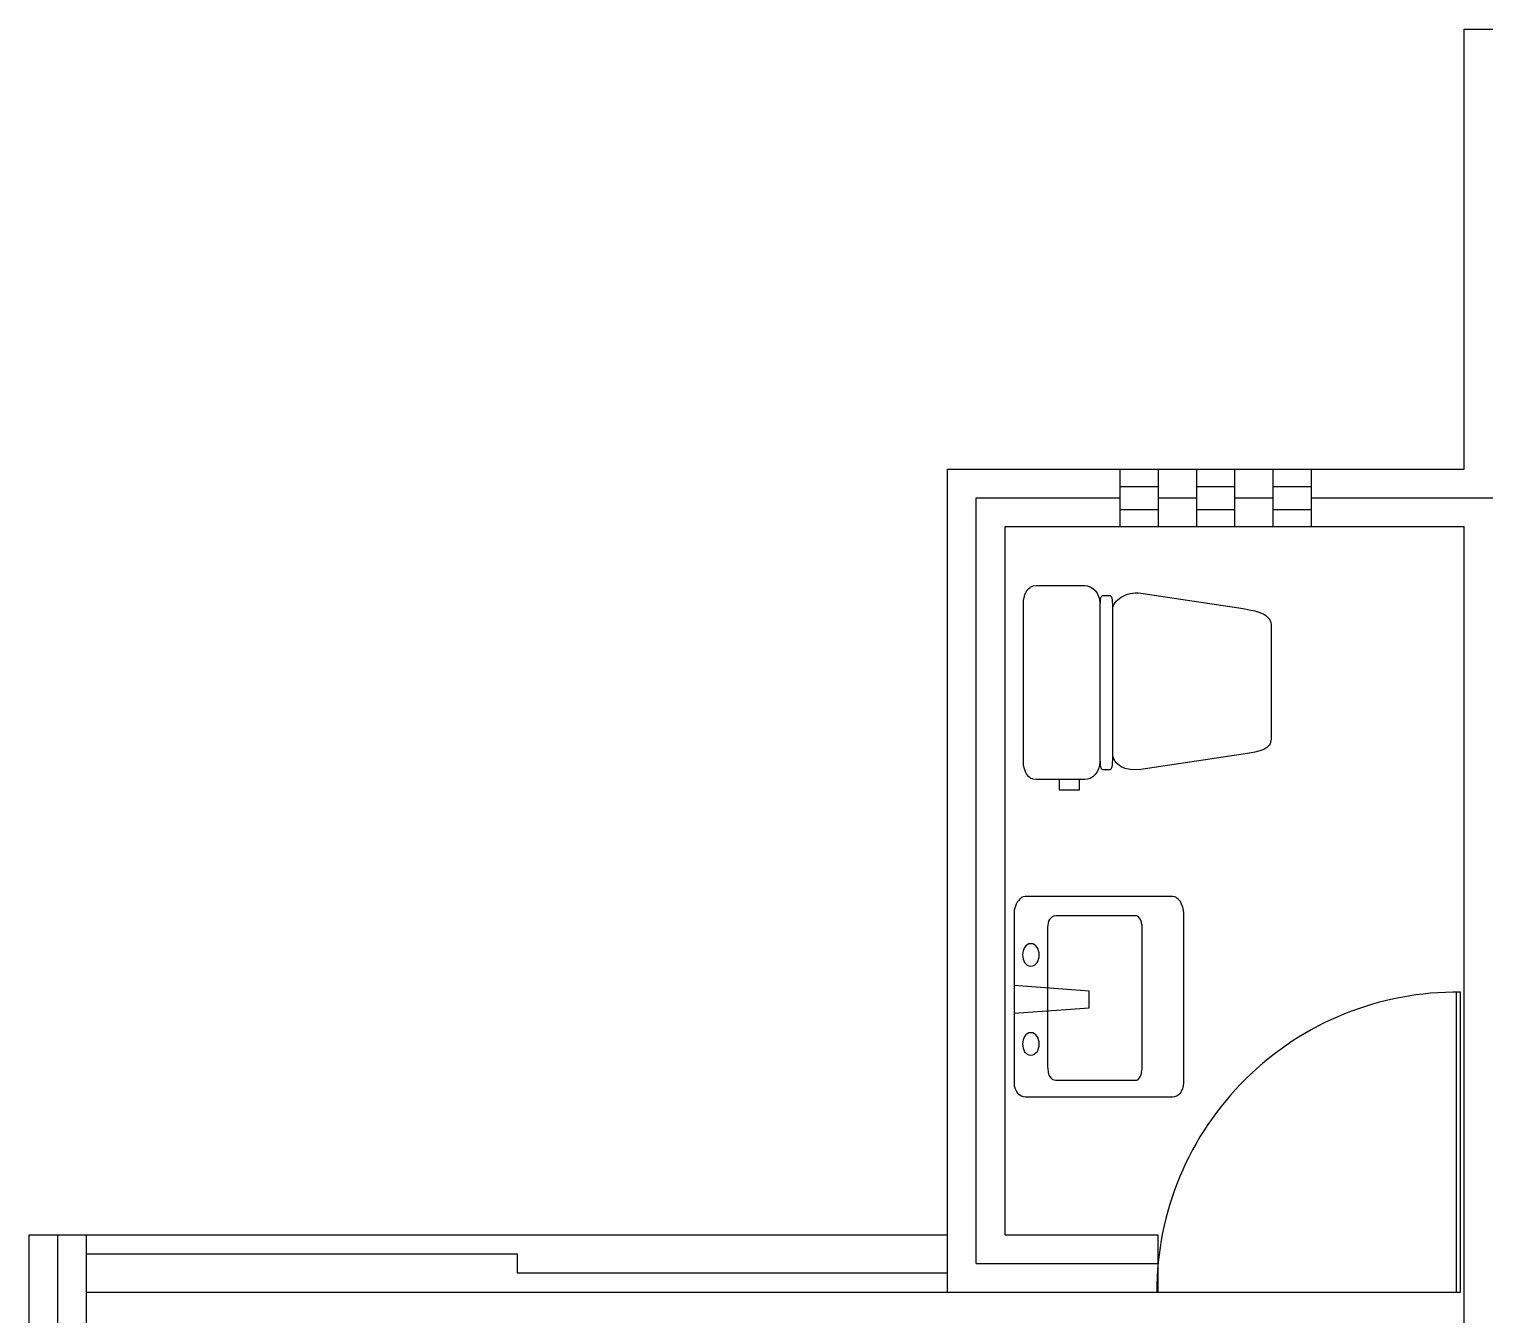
# Model space of a CAD drawing. Header units: millimetres. Extents: x 686.5 to 717.1, y 236.1 to 261.6.
# Drawn here: x 688.889 to 689.84, y 242.842 to 243.682 of the extents above; entities that cross this region are included whole.
import ezdxf

# ---------------------------------------------------------------- set-up
doc = ezdxf.new("R2010")
doc.units = ezdxf.units.MM
doc.linetypes.add('ACAD_ISO04W100', pattern=[30.5, 24, -3, 0.5, -3])
for name, color, linetype in [('EJE', 4, 'ACAD_ISO04W100'), ('MUE', 2, 'Continuous'), ('MURO1', 3, 'Continuous'), ('PUERTAS', 191, 'Continuous'), ('VENTANAS', 111, 'Continuous')]:
    doc.layers.add(name, color=color, linetype=linetype)

# ---------------------------------------------------------------- blocks, each defined once
blk = doc.blocks.new('WC1')
at = {"color": 2}
for p, q in [((-0.2374, 0.303), (-0.2353, 0.306)), ((-0.2374, 0.303), (-0.2353, 0.306)), ((-0.2353, 0.306), (-0.2297, 0.3107)), ((-0.2353, 0.306), (-0.2297, 0.3107)), ((-0.2297, 0.3107), (-0.2228, 0.3146)), ((-0.2297, 0.3107), (-0.2228, 0.3146)), ((-0.2228, 0.3146), (-0.2151, 0.3172)), ((-0.2228, 0.3146), (-0.2151, 0.3172)), ((-0.2151, 0.3172), (-0.2061, 0.3193)), ((-0.2151, 0.3172), (-0.2061, 0.3193)), ((-0.2061, 0.3193), (-0.1962, 0.3197)), ((-0.2061, 0.3193), (-0.1962, 0.3197)), ((-0.1962, 0.3197), (0.2174, 0.3197)), ((-0.1962, 0.3197), (-0.1962, 0.3197)), ((-0.1962, 0.3197), (0.2174, 0.3197)), ((0.2174, 0.3197), (0.2269, 0.3193)), ((0.2174, 0.3197), (0.2269, 0.3193)), ((0.2269, 0.3193), (0.2359, 0.3172)), ((0.2269, 0.3193), (0.2359, 0.3172)), ((0.2359, 0.3172), (0.238, 0.3167)), ((0.2359, 0.3172), (0.238, 0.3167)), ((0.238, 0.3167), (0.2402, 0.3159)), ((0.238, 0.3167), (0.2402, 0.3159)), ((0.2402, 0.3159), (0.244, 0.3146)), ((0.2402, 0.3159), (0.244, 0.3146)), ((0.244, 0.3146), (0.2509, 0.3107)), ((0.244, 0.3146), (0.2509, 0.3107)), ((0.2509, 0.3107), (0.2565, 0.306)), ((0.2509, 0.3107), (0.2565, 0.306)), ((0.2565, 0.306), (0.2586, 0.303)), ((0.2565, 0.306), (0.2586, 0.303)), ((-0.243, 0.2867), (-0.2421, 0.294)), ((-0.243, 0.2867), (-0.2421, 0.294)), ((-0.243, 0.1597), (-0.243, 0.2867)), ((-0.243, 0.1597), (-0.243, 0.2867)), ((-0.2421, 0.294), (-0.2409, 0.297)), ((-0.2421, 0.294), (-0.2409, 0.297)), ((-0.2409, 0.297), (-0.2396, 0.3)), ((-0.2409, 0.297), (-0.2396, 0.3)), ((-0.2396, 0.3), (-0.2387, 0.3017)), ((-0.2396, 0.3), (-0.2387, 0.3017)), ((-0.2387, 0.3017), (-0.2374, 0.303)), ((-0.2387, 0.3017), (-0.2374, 0.303)), ((0.2586, 0.303), (0.2608, 0.3)), ((0.2586, 0.303), (0.2608, 0.3)), ((0.2608, 0.3), (0.2634, 0.294)), ((0.2608, 0.3), (0.2634, 0.294)), ((0.2634, 0.294), (0.2642, 0.2867)), ((0.2634, 0.294), (0.2642, 0.2867)), ((0.2642, 0.2867), (0.2642, 0.1597)), ((0.2642, 0.2867), (0.2642, 0.1597)), ((0.2642, 0.2867), (0.2642, 0.2867)), ((-0.2696, 0.2266), (-0.2696, 0.173)), ((-0.243, 0.2266), (-0.2696, 0.2266)), ((-0.2696, 0.2266), (-0.2696, 0.173)), ((-0.243, 0.2266), (-0.2696, 0.2266)), ((-0.243, 0.173), (-0.243, 0.2266)), ((-0.243, 0.173), (-0.243, 0.2266)), ((-0.2696, 0.173), (-0.2696, 0.173)), ((-0.2696, 0.173), (-0.243, 0.173)), ((-0.2696, 0.173), (-0.243, 0.173)), ((-0.243, 0.1597), (-0.243, 0.1597)), ((-0.2421, 0.1524), (-0.243, 0.1597)), ((-0.2421, 0.1524), (-0.243, 0.1597)), ((-0.2409, 0.1485), (-0.2421, 0.1524)), ((-0.2409, 0.1485), (-0.2421, 0.1524)), ((0.2634, 0.1524), (0.2608, 0.1451)), ((0.2634, 0.1524), (0.2608, 0.1451)), ((0.2642, 0.1597), (0.2634, 0.1524)), ((0.2642, 0.1597), (0.2634, 0.1524)), ((-0.2396, 0.1451), (-0.2409, 0.1485)), ((-0.2396, 0.1451), (-0.2409, 0.1485)), ((-0.2353, 0.1382), (-0.2396, 0.1451)), ((-0.2353, 0.1382), (-0.2396, 0.1451)), ((-0.2297, 0.1322), (-0.2353, 0.1382)), ((-0.2297, 0.1322), (-0.2353, 0.1382)), ((-0.2228, 0.1271), (-0.2297, 0.1322)), ((-0.2228, 0.1271), (-0.2297, 0.1322)), ((-0.2151, 0.1232), (-0.2228, 0.1271)), ((-0.2151, 0.1232), (-0.2228, 0.1271)), ((-0.2155, 0.1151), (-0.2164, 0.1129)), ((-0.2155, 0.1151), (-0.2164, 0.1129)), ((-0.2143, 0.1159), (-0.2155, 0.1151)), ((-0.2143, 0.1159), (-0.2155, 0.1151)), ((-0.2061, 0.1206), (-0.2151, 0.1232)), ((-0.2061, 0.1206), (-0.2151, 0.1232)), ((-0.213, 0.1168), (-0.2143, 0.1159)), ((-0.213, 0.1168), (-0.2143, 0.1159)), ((-0.2091, 0.1181), (-0.213, 0.1168)), ((-0.2091, 0.1181), (-0.213, 0.1168)), ((-0.204, 0.1189), (-0.2091, 0.1181)), ((-0.204, 0.1189), (-0.2091, 0.1181)), ((-0.1962, 0.1198), (-0.2061, 0.1206)), ((-0.1962, 0.1198), (-0.2061, 0.1206)), ((-0.1979, 0.1193), (-0.204, 0.1189)), ((-0.1979, 0.1193), (-0.204, 0.1189)), ((-0.1911, 0.1198), (-0.1979, 0.1193)), ((-0.1911, 0.1198), (-0.1979, 0.1193)), ((0.2174, 0.1198), (-0.1962, 0.1198)), ((0.2174, 0.1198), (-0.1962, 0.1198)), ((-0.1838, 0.1198), (-0.1911, 0.1198)), ((-0.1838, 0.1198), (-0.1911, 0.1198)), ((-0.1765, 0.1198), (-0.1838, 0.1198)), ((-0.1765, 0.1198), (-0.1838, 0.1198)), ((0.1973, 0.1198), (-0.1765, 0.1198)), ((0.1973, 0.1198), (-0.1765, 0.1198)), ((0.2067, 0.1198), (0.1973, 0.1198)), ((0.1973, 0.1198), (0.1973, 0.1198)), ((0.2067, 0.1198), (0.1973, 0.1198)), ((0.2149, 0.1198), (0.2067, 0.1198)), ((0.2149, 0.1198), (0.2067, 0.1198)), ((0.2217, 0.1193), (0.2149, 0.1198)), ((0.2217, 0.1193), (0.2149, 0.1198)), ((0.2269, 0.1206), (0.2174, 0.1198)), ((0.2269, 0.1206), (0.2174, 0.1198)), ((0.2174, 0.1198), (0.2174, 0.1198)), ((0.2273, 0.1189), (0.2217, 0.1193)), ((0.2273, 0.1189), (0.2217, 0.1193)), ((0.2316, 0.1219), (0.2269, 0.1206)), ((0.2316, 0.1219), (0.2269, 0.1206)), ((0.2316, 0.1181), (0.2273, 0.1189)), ((0.2316, 0.1181), (0.2273, 0.1189)), ((0.2359, 0.1232), (0.2316, 0.1219)), ((0.2359, 0.1232), (0.2316, 0.1219)), ((0.2346, 0.1168), (0.2316, 0.1181)), ((0.2346, 0.1168), (0.2316, 0.1181)), ((0.2359, 0.1159), (0.2346, 0.1168)), ((0.2359, 0.1159), (0.2346, 0.1168)), ((0.244, 0.1271), (0.2359, 0.1232)), ((0.244, 0.1271), (0.2359, 0.1232)), ((0.2368, 0.1151), (0.2359, 0.1159)), ((0.2368, 0.1151), (0.2359, 0.1159)), ((0.2372, 0.1129), (0.2368, 0.1151)), ((0.2372, 0.1129), (0.2368, 0.1151)), ((0.2509, 0.1322), (0.244, 0.1271)), ((0.2509, 0.1322), (0.244, 0.1271)), ((0.2565, 0.1382), (0.2509, 0.1322)), ((0.2565, 0.1382), (0.2509, 0.1322)), ((0.2608, 0.1451), (0.2565, 0.1382)), ((0.2608, 0.1451), (0.2565, 0.1382)), ((-0.2164, 0.1129), (-0.2164, 0.0932)), ((-0.2164, 0.1129), (-0.2164, 0.0932)), ((-0.2164, 0.1129), (-0.2164, 0.1129)), ((-0.2164, 0.0932), (-0.2155, 0.091)), ((-0.2164, 0.0932), (-0.2155, 0.091)), ((-0.2155, 0.091), (-0.2143, 0.0902)), ((-0.2155, 0.091), (-0.2143, 0.0902)), ((-0.2143, 0.0902), (-0.213, 0.0893)), ((-0.2143, 0.0902), (-0.213, 0.0893)), ((-0.213, 0.0893), (-0.2091, 0.088)), ((-0.213, 0.0893), (-0.2091, 0.088)), ((-0.2091, 0.088), (-0.204, 0.0872)), ((-0.2091, 0.088), (-0.204, 0.0872)), ((-0.204, 0.0872), (-0.1979, 0.0867)), ((-0.204, 0.0872), (-0.1979, 0.0867)), ((-0.2027, 0.0734), (-0.1988, 0.0773)), ((-0.2027, 0.0734), (-0.1988, 0.0773)), ((-0.1988, 0.0773), (-0.1949, 0.0803)), ((-0.1988, 0.0773), (-0.1949, 0.0803)), ((-0.1979, 0.0867), (-0.1911, 0.0863)), ((-0.1979, 0.0867), (-0.1911, 0.0863)), ((-0.1949, 0.0803), (-0.1928, 0.0816)), ((-0.1949, 0.0803), (-0.1928, 0.0816)), ((-0.1928, 0.0816), (-0.1907, 0.0829)), ((-0.1928, 0.0816), (-0.1907, 0.0829)), ((-0.1911, 0.0863), (-0.1838, 0.0863)), ((-0.1911, 0.0863), (-0.1838, 0.0863)), ((-0.1907, 0.0829), (-0.1859, 0.0846)), ((-0.1907, 0.0829), (-0.1859, 0.0846)), ((-0.1859, 0.0846), (-0.1838, 0.0854)), ((-0.1859, 0.0846), (-0.1838, 0.0854)), ((-0.1838, 0.0863), (-0.1765, 0.0863)), ((-0.1838, 0.0863), (-0.1765, 0.0863)), ((-0.1838, 0.0854), (-0.1812, 0.0859)), ((-0.1838, 0.0854), (-0.1812, 0.0859)), ((-0.1812, 0.0859), (-0.1765, 0.0863)), ((-0.1812, 0.0859), (-0.1765, 0.0863)), ((-0.1765, 0.0863), (0.2041, 0.0863)), ((-0.1765, 0.0863), (0.1973, 0.0863)), ((-0.1765, 0.0863), (-0.1765, 0.0863)), ((-0.1765, 0.0863), (0.2041, 0.0863)), ((-0.1765, 0.0863), (-0.1765, 0.0863)), ((-0.1765, 0.0863), (0.1973, 0.0863)), ((0.1973, 0.0863), (0.2067, 0.0863)), ((0.1973, 0.0863), (0.2067, 0.0863)), ((0.2041, 0.0863), (0.208, 0.0859)), ((0.2041, 0.0863), (0.208, 0.0859)), ((0.2067, 0.0863), (0.2149, 0.0863)), ((0.2067, 0.0863), (0.2149, 0.0863)), ((0.208, 0.0859), (0.2119, 0.0846)), ((0.208, 0.0859), (0.2119, 0.0846)), ((0.2119, 0.0846), (0.2157, 0.0829)), ((0.2119, 0.0846), (0.2157, 0.0829)), ((0.2149, 0.0863), (0.2217, 0.0867)), ((0.2149, 0.0863), (0.2217, 0.0867)), ((0.2157, 0.0829), (0.2196, 0.0803)), ((0.2157, 0.0829), (0.2196, 0.0803)), ((0.2196, 0.0803), (0.2235, 0.0773)), ((0.2196, 0.0803), (0.2235, 0.0773)), ((0.2217, 0.0867), (0.2273, 0.0872)), ((0.2217, 0.0867), (0.2273, 0.0872)), ((0.2235, 0.0773), (0.2273, 0.0734)), ((0.2235, 0.0773), (0.2273, 0.0734)), ((0.2273, 0.0872), (0.2316, 0.088)), ((0.2273, 0.0872), (0.2316, 0.088)), ((0.2316, 0.088), (0.2346, 0.0893)), ((0.2316, 0.088), (0.2346, 0.0893)), ((0.2346, 0.0893), (0.2359, 0.0902)), ((0.2346, 0.0893), (0.2359, 0.0902)), ((0.2359, 0.0902), (0.2368, 0.091)), ((0.2359, 0.0902), (0.2368, 0.091)), ((0.2368, 0.091), (0.2372, 0.0932)), ((0.2368, 0.091), (0.2372, 0.0932)), ((0.2372, 0.0932), (0.2372, 0.1129)), ((0.2372, 0.0932), (0.2372, 0.1129)), ((0.2372, 0.0932), (0.2372, 0.0932)), ((-0.2177, 0.0275), (-0.2168, 0.0412)), ((-0.2177, 0.0275), (-0.2168, 0.0412)), ((-0.2168, 0.0412), (-0.2138, 0.0537)), ((-0.2168, 0.0412), (-0.2138, 0.0537)), ((-0.2138, 0.0537), (-0.2091, 0.0644)), ((-0.2138, 0.0537), (-0.2091, 0.0644)), ((-0.2091, 0.0644), (-0.2027, 0.0734)), ((-0.2091, 0.0644), (-0.2027, 0.0734)), ((0.2273, 0.0734), (0.2307, 0.0691)), ((0.2273, 0.0734), (0.2307, 0.0691)), ((0.2307, 0.0691), (0.2337, 0.0644)), ((0.2307, 0.0691), (0.2337, 0.0644)), ((0.2337, 0.0644), (0.2368, 0.0593)), ((0.2337, 0.0644), (0.2368, 0.0593)), ((0.2368, 0.0593), (0.2393, 0.0537)), ((0.2368, 0.0593), (0.2393, 0.0537)), ((0.2393, 0.0537), (0.2415, 0.0477)), ((0.2393, 0.0537), (0.2415, 0.0477)), ((0.2415, 0.0477), (0.2432, 0.0412)), ((0.2415, 0.0477), (0.2432, 0.0412)), ((0.2432, 0.0412), (0.2445, 0.0344)), ((0.2432, 0.0412), (0.2445, 0.0344)), ((-0.2164, 0.0129), (-0.2177, 0.0275)), ((-0.2164, 0.0129), (-0.2177, 0.0275)), ((-0.1765, -0.254), (-0.2164, 0.0129)), ((-0.1765, -0.254), (-0.2164, 0.0129)), ((0.244, 0.0129), (0.2041, -0.254)), ((0.244, 0.0129), (0.2041, -0.254)), ((0.2449, 0.0202), (0.244, 0.0129)), ((0.2449, 0.0202), (0.244, 0.0129)), ((0.244, 0.0129), (0.244, 0.0129)), ((0.2445, 0.0344), (0.2449, 0.0275)), ((0.2445, 0.0344), (0.2449, 0.0275)), ((0.2449, 0.0275), (0.2449, 0.0202)), ((0.2449, 0.0275), (0.2449, 0.0202)), ((-0.1739, -0.2707), (-0.1765, -0.254)), ((-0.1765, -0.254), (-0.1765, -0.254)), ((-0.1739, -0.2707), (-0.1765, -0.254)), ((0.2041, -0.254), (0.2011, -0.2707)), ((0.2041, -0.254), (0.2011, -0.2707)), ((-0.1709, -0.2853), (-0.1739, -0.2707)), ((-0.1709, -0.2853), (-0.1739, -0.2707)), ((-0.1679, -0.2978), (-0.1709, -0.2853)), ((-0.1679, -0.2978), (-0.1709, -0.2853)), ((-0.164, -0.3081), (-0.1679, -0.2978)), ((-0.164, -0.3081), (-0.1679, -0.2978)), ((0.1938, -0.2978), (0.1891, -0.3081)), ((0.1938, -0.2978), (0.1891, -0.3081)), ((0.1977, -0.2853), (0.1938, -0.2978)), ((0.1977, -0.2853), (0.1938, -0.2978)), ((0.2011, -0.2707), (0.1977, -0.2853)), ((0.2011, -0.2707), (0.1977, -0.2853)), ((-0.1589, -0.3166), (-0.164, -0.3081)), ((-0.1589, -0.3166), (-0.164, -0.3081)), ((-0.1529, -0.3227), (-0.1589, -0.3166)), ((-0.1529, -0.3227), (-0.1589, -0.3166)), ((-0.1495, -0.3248), (-0.1529, -0.3227)), ((-0.1495, -0.3248), (-0.1529, -0.3227)), ((-0.1452, -0.3261), (-0.1495, -0.3248)), ((-0.1452, -0.3261), (-0.1495, -0.3248)), ((-0.1409, -0.3269), (-0.1452, -0.3261)), ((-0.1409, -0.3269), (-0.1452, -0.3261)), ((-0.1362, -0.3274), (-0.1409, -0.3269)), ((-0.1362, -0.3274), (-0.1409, -0.3269)), ((0.1638, -0.3274), (-0.1362, -0.3274)), ((0.1638, -0.3274), (-0.1362, -0.3274)), ((0.1677, -0.3269), (0.1638, -0.3274)), ((0.1677, -0.3269), (0.1638, -0.3274)), ((0.1638, -0.3274), (0.1638, -0.3274)), ((0.1711, -0.3261), (0.1677, -0.3269)), ((0.1711, -0.3261), (0.1677, -0.3269)), ((0.1775, -0.3227), (0.1711, -0.3261)), ((0.1775, -0.3227), (0.1711, -0.3261)), ((0.1835, -0.3166), (0.1775, -0.3227)), ((0.1835, -0.3166), (0.1775, -0.3227)), ((0.1865, -0.3128), (0.1835, -0.3166)), ((0.1865, -0.3128), (0.1835, -0.3166)), ((0.1891, -0.3081), (0.1865, -0.3128)), ((0.1891, -0.3081), (0.1865, -0.3128))]:
    blk.add_line(p, q, dxfattribs=at)
blk = doc.blocks.new('LAVABO1')
at = {"color": 2}
for p, q in [((-0.2535, 0.2299), (-0.2594, 0.2269)), ((-0.2535, 0.2299), (-0.2594, 0.2269)), ((-0.2461, 0.2319), (-0.2535, 0.2299)), ((-0.2461, 0.2319), (-0.2535, 0.2299)), ((-0.2382, 0.2324), (-0.2461, 0.2319)), ((-0.2382, 0.2324), (-0.2461, 0.2319)), ((0.2051, 0.2324), (-0.2382, 0.2324)), ((0.2051, 0.2324), (-0.2382, 0.2324)), ((-0.0565, 0.2324), (-0.0565, 0.2324)), ((0.016, 0.2324), (-0.0565, 0.2324)), ((-0.0565, 0.2324), (-0.0422, 0.0359)), ((0.016, 0.2324), (-0.0565, 0.2324)), ((-0.0565, 0.2324), (-0.0422, 0.0359)), ((0.0012, 0.0359), (0.016, 0.2324)), ((0.0012, 0.0359), (0.016, 0.2324)), ((0.2051, 0.2324), (0.2051, 0.2324)), ((0.213, 0.2319), (0.2051, 0.2324)), ((0.213, 0.2319), (0.2051, 0.2324)), ((0.2209, 0.2299), (0.213, 0.2319)), ((0.2209, 0.2299), (0.213, 0.2319)), ((0.2283, 0.2269), (0.2209, 0.2299)), ((0.2283, 0.2269), (0.2209, 0.2299)), ((-0.2743, 0.2087), (-0.2748, 0.2032)), ((-0.2743, 0.2087), (-0.2748, 0.2032)), ((-0.2748, 0.2032), (-0.2748, -0.1818)), ((-0.2748, 0.2032), (-0.2748, 0.2032)), ((-0.2748, 0.2032), (-0.2748, -0.1818)), ((-0.2723, 0.2136), (-0.2743, 0.2087)), ((-0.2723, 0.2136), (-0.2743, 0.2087)), ((-0.2688, 0.2185), (-0.2723, 0.2136)), ((-0.2688, 0.2185), (-0.2723, 0.2136)), ((-0.2683, 0.22), (-0.2688, 0.2185)), ((-0.2683, 0.22), (-0.2688, 0.2185)), ((-0.2669, 0.221), (-0.2683, 0.22)), ((-0.2669, 0.221), (-0.2683, 0.22)), ((-0.2649, 0.223), (-0.2669, 0.221)), ((-0.2649, 0.223), (-0.2669, 0.221)), ((-0.2594, 0.2269), (-0.2649, 0.223)), ((-0.2594, 0.2269), (-0.2649, 0.223)), ((-0.1652, 0.1939), (-0.1657, 0.1884)), ((-0.1652, 0.1939), (-0.1657, 0.1884)), ((-0.1632, 0.1983), (-0.1652, 0.1939)), ((-0.1632, 0.1983), (-0.1652, 0.1939)), ((-0.1602, 0.2017), (-0.1632, 0.1983)), ((-0.1602, 0.2017), (-0.1632, 0.1983)), ((-0.1568, 0.2047), (-0.1602, 0.2017)), ((-0.1568, 0.2047), (-0.1602, 0.2017)), ((-0.1523, 0.2072), (-0.1568, 0.2047)), ((-0.1523, 0.2072), (-0.1568, 0.2047)), ((-0.1474, 0.2087), (-0.1523, 0.2072)), ((-0.1474, 0.2087), (-0.1523, 0.2072)), ((-0.142, 0.2096), (-0.1474, 0.2087)), ((-0.142, 0.2096), (-0.1474, 0.2087)), ((-0.1365, 0.2101), (-0.142, 0.2096)), ((-0.1365, 0.2101), (-0.142, 0.2096)), ((-0.1311, 0.2096), (-0.1365, 0.2101)), ((-0.1311, 0.2096), (-0.1365, 0.2101)), ((-0.1262, 0.2087), (-0.1311, 0.2096)), ((-0.1262, 0.2087), (-0.1311, 0.2096)), ((-0.1212, 0.2072), (-0.1262, 0.2087)), ((-0.1212, 0.2072), (-0.1262, 0.2087)), ((-0.1188, 0.2062), (-0.1212, 0.2072)), ((-0.1188, 0.2062), (-0.1212, 0.2072)), ((-0.1168, 0.2047), (-0.1188, 0.2062)), ((-0.1168, 0.2047), (-0.1188, 0.2062)), ((-0.1128, 0.2017), (-0.1168, 0.2047)), ((-0.1128, 0.2017), (-0.1168, 0.2047)), ((-0.1099, 0.1983), (-0.1128, 0.2017)), ((-0.1099, 0.1983), (-0.1128, 0.2017)), ((-0.1079, 0.1939), (-0.1099, 0.1983)), ((-0.1079, 0.1939), (-0.1099, 0.1983)), ((-0.1074, 0.1884), (-0.1079, 0.1939)), ((-0.1074, 0.1884), (-0.1079, 0.1939)), ((0.0674, 0.1939), (0.0669, 0.1884)), ((0.0674, 0.1939), (0.0669, 0.1884)), ((0.0693, 0.1983), (0.0674, 0.1939)), ((0.0693, 0.1983), (0.0674, 0.1939)), ((0.0723, 0.2017), (0.0693, 0.1983)), ((0.0723, 0.2017), (0.0693, 0.1983)), ((0.0758, 0.2047), (0.0723, 0.2017)), ((0.0758, 0.2047), (0.0723, 0.2017)), ((0.0802, 0.2072), (0.0758, 0.2047)), ((0.0802, 0.2072), (0.0758, 0.2047)), ((0.0851, 0.2087), (0.0802, 0.2072)), ((0.0851, 0.2087), (0.0802, 0.2072)), ((0.0906, 0.2096), (0.0851, 0.2087)), ((0.0906, 0.2096), (0.0851, 0.2087)), ((0.096, 0.2101), (0.0906, 0.2096)), ((0.096, 0.2101), (0.0906, 0.2096)), ((0.1014, 0.2096), (0.096, 0.2101)), ((0.1014, 0.2096), (0.096, 0.2101)), ((0.1064, 0.2087), (0.1014, 0.2096)), ((0.1064, 0.2087), (0.1014, 0.2096)), ((0.1113, 0.2072), (0.1064, 0.2087)), ((0.1113, 0.2072), (0.1064, 0.2087)), ((0.1138, 0.2062), (0.1113, 0.2072)), ((0.1138, 0.2062), (0.1113, 0.2072)), ((0.1157, 0.2047), (0.1138, 0.2062)), ((0.1157, 0.2047), (0.1138, 0.2062)), ((0.1197, 0.2017), (0.1157, 0.2047)), ((0.1197, 0.2017), (0.1157, 0.2047)), ((0.1227, 0.1983), (0.1197, 0.2017)), ((0.1227, 0.1983), (0.1197, 0.2017)), ((0.1246, 0.1939), (0.1227, 0.1983)), ((0.1246, 0.1939), (0.1227, 0.1983)), ((0.1251, 0.1884), (0.1246, 0.1939)), ((0.1251, 0.1884), (0.1246, 0.1939)), ((0.2352, 0.223), (0.2283, 0.2269)), ((0.2352, 0.223), (0.2283, 0.2269)), ((0.2367, 0.222), (0.2352, 0.223)), ((0.2367, 0.222), (0.2352, 0.223)), ((0.2377, 0.221), (0.2367, 0.222)), ((0.2377, 0.221), (0.2367, 0.222)), ((0.2406, 0.2185), (0.2377, 0.221)), ((0.2406, 0.2185), (0.2377, 0.221)), ((0.2426, 0.2166), (0.2406, 0.2185)), ((0.2426, 0.2166), (0.2406, 0.2185)), ((0.2446, 0.2136), (0.2426, 0.2166)), ((0.2446, 0.2136), (0.2426, 0.2166)), ((0.2456, 0.2126), (0.2446, 0.2136)), ((0.2456, 0.2126), (0.2446, 0.2136)), ((0.2466, 0.2111), (0.2456, 0.2126)), ((0.2466, 0.2111), (0.2456, 0.2126)), ((0.2476, 0.2087), (0.2466, 0.2111)), ((0.2476, 0.2087), (0.2466, 0.2111)), ((0.2485, 0.2032), (0.2476, 0.2087)), ((0.2485, 0.2032), (0.2476, 0.2087)), ((0.2485, -0.1818), (0.2485, 0.2032)), ((0.2485, -0.1818), (0.2485, 0.2032)), ((-0.1657, 0.1884), (-0.1657, 0.1884)), ((-0.1657, 0.1884), (-0.1652, 0.1835)), ((-0.1657, 0.1884), (-0.1652, 0.1835)), ((-0.1652, 0.1835), (-0.1632, 0.179)), ((-0.1652, 0.1835), (-0.1632, 0.179)), ((-0.1632, 0.179), (-0.1602, 0.1751)), ((-0.1632, 0.179), (-0.1602, 0.1751)), ((-0.1602, 0.1751), (-0.1568, 0.1721)), ((-0.1602, 0.1751), (-0.1568, 0.1721)), ((-0.1568, 0.1721), (-0.1523, 0.1697)), ((-0.1568, 0.1721), (-0.1523, 0.1697)), ((-0.1523, 0.1697), (-0.1474, 0.1682)), ((-0.1523, 0.1697), (-0.1474, 0.1682)), ((-0.1474, 0.1682), (-0.142, 0.1672)), ((-0.1474, 0.1682), (-0.142, 0.1672)), ((-0.142, 0.1672), (-0.1365, 0.1667)), ((-0.142, 0.1672), (-0.1365, 0.1667)), ((-0.1365, 0.1667), (-0.1311, 0.1672)), ((-0.1365, 0.1667), (-0.1311, 0.1672)), ((-0.1311, 0.1672), (-0.1262, 0.1682)), ((-0.1311, 0.1672), (-0.1262, 0.1682)), ((-0.1262, 0.1682), (-0.1212, 0.1697)), ((-0.1262, 0.1682), (-0.1212, 0.1697)), ((-0.1212, 0.1697), (-0.1168, 0.1721)), ((-0.1212, 0.1697), (-0.1168, 0.1721)), ((-0.1168, 0.1721), (-0.1128, 0.1751)), ((-0.1168, 0.1721), (-0.1128, 0.1751)), ((-0.1128, 0.1751), (-0.1099, 0.179)), ((-0.1128, 0.1751), (-0.1099, 0.179)), ((-0.1099, 0.179), (-0.1079, 0.1835)), ((-0.1099, 0.179), (-0.1079, 0.1835)), ((-0.1079, 0.1835), (-0.1074, 0.1884)), ((-0.1079, 0.1835), (-0.1074, 0.1884)), ((0.0669, 0.1884), (0.0669, 0.1884)), ((0.0669, 0.1884), (0.0674, 0.1835)), ((0.0669, 0.1884), (0.0674, 0.1835)), ((0.0674, 0.1835), (0.0693, 0.179)), ((0.0674, 0.1835), (0.0693, 0.179)), ((0.0693, 0.179), (0.0723, 0.1751)), ((0.0693, 0.179), (0.0723, 0.1751)), ((0.0723, 0.1751), (0.0758, 0.1721)), ((0.0723, 0.1751), (0.0758, 0.1721)), ((0.0758, 0.1721), (0.0802, 0.1697)), ((0.0758, 0.1721), (0.0802, 0.1697)), ((0.0802, 0.1697), (0.0851, 0.1682)), ((0.0802, 0.1697), (0.0851, 0.1682)), ((0.0851, 0.1682), (0.0906, 0.1672)), ((0.0851, 0.1682), (0.0906, 0.1672)), ((0.0906, 0.1672), (0.096, 0.1667)), ((0.0906, 0.1672), (0.096, 0.1667)), ((0.096, 0.1667), (0.1014, 0.1672)), ((0.096, 0.1667), (0.1014, 0.1672)), ((0.1014, 0.1672), (0.1064, 0.1682)), ((0.1014, 0.1672), (0.1064, 0.1682)), ((0.1064, 0.1682), (0.1113, 0.1697)), ((0.1064, 0.1682), (0.1113, 0.1697)), ((0.1113, 0.1697), (0.1157, 0.1721)), ((0.1113, 0.1697), (0.1157, 0.1721)), ((0.1157, 0.1721), (0.1197, 0.1751)), ((0.1157, 0.1721), (0.1197, 0.1751)), ((0.1197, 0.1751), (0.1227, 0.179)), ((0.1197, 0.1751), (0.1227, 0.179)), ((0.1227, 0.179), (0.1246, 0.1835)), ((0.1227, 0.179), (0.1246, 0.1835)), ((0.1246, 0.1835), (0.1251, 0.1884)), ((0.1246, 0.1835), (0.1251, 0.1884)), ((-0.2308, 0.1282), (-0.2313, 0.1233)), ((-0.2308, 0.1282), (-0.2313, 0.1233)), ((-0.2313, 0.1233), (-0.2313, -0.0875)), ((-0.2313, 0.1233), (-0.2313, 0.1233)), ((-0.2313, 0.1233), (-0.2313, -0.0875)), ((-0.2288, 0.1326), (-0.2308, 0.1282)), ((-0.2288, 0.1326), (-0.2308, 0.1282)), ((-0.2254, 0.1366), (-0.2288, 0.1326)), ((-0.2254, 0.1366), (-0.2288, 0.1326)), ((-0.2209, 0.1395), (-0.2254, 0.1366)), ((-0.2209, 0.1395), (-0.2254, 0.1366)), ((-0.216, 0.142), (-0.2209, 0.1395)), ((-0.216, 0.142), (-0.2209, 0.1395)), ((-0.2096, 0.1435), (-0.216, 0.142)), ((-0.2096, 0.1435), (-0.216, 0.142)), ((-0.2027, 0.1445), (-0.2096, 0.1435)), ((-0.2027, 0.1445), (-0.2096, 0.1435)), ((-0.1948, 0.145), (-0.2027, 0.1445)), ((-0.1948, 0.145), (-0.2027, 0.1445)), ((0.1686, 0.145), (-0.1948, 0.145)), ((0.1686, 0.145), (-0.1948, 0.145)), ((0.1686, 0.145), (0.1686, 0.145)), ((0.174, 0.1445), (0.1686, 0.145)), ((0.174, 0.1445), (0.1686, 0.145)), ((0.1789, 0.1435), (0.174, 0.1445)), ((0.1789, 0.1435), (0.174, 0.1445)), ((0.1839, 0.142), (0.1789, 0.1435)), ((0.1839, 0.142), (0.1789, 0.1435)), ((0.1883, 0.1395), (0.1839, 0.142)), ((0.1883, 0.1395), (0.1839, 0.142)), ((0.1923, 0.1366), (0.1883, 0.1395)), ((0.1923, 0.1366), (0.1883, 0.1395)), ((0.1952, 0.1326), (0.1923, 0.1366)), ((0.1952, 0.1326), (0.1923, 0.1366)), ((0.1972, 0.1282), (0.1952, 0.1326)), ((0.1972, 0.1282), (0.1952, 0.1326)), ((0.1977, 0.1233), (0.1972, 0.1282)), ((0.1977, 0.1233), (0.1972, 0.1282)), ((0.1977, -0.0875), (0.1977, 0.1233)), ((0.1977, -0.0875), (0.1977, 0.1233)), ((-0.0422, 0.0359), (0.0012, 0.0359)), ((-0.0422, 0.0359), (0.0012, 0.0359)), ((-0.2313, -0.0875), (-0.2308, -0.0905)), ((-0.2313, -0.0875), (-0.2308, -0.0905)), ((-0.2308, -0.0905), (-0.2288, -0.093)), ((-0.2308, -0.0905), (-0.2288, -0.093)), ((-0.2288, -0.093), (-0.2254, -0.0954)), ((-0.2288, -0.093), (-0.2254, -0.0954)), ((-0.2254, -0.0954), (-0.2209, -0.0979)), ((-0.2254, -0.0954), (-0.2209, -0.0979)), ((-0.2209, -0.0979), (-0.216, -0.0994)), ((-0.2209, -0.0979), (-0.216, -0.0994)), ((-0.216, -0.0994), (-0.213, -0.1004)), ((-0.216, -0.0994), (-0.213, -0.1004)), ((-0.213, -0.1004), (-0.2096, -0.1009)), ((-0.213, -0.1004), (-0.2096, -0.1009)), ((-0.2096, -0.1009), (-0.2027, -0.1019)), ((-0.2096, -0.1009), (-0.2027, -0.1019)), ((-0.2027, -0.1019), (-0.1948, -0.1024)), ((-0.2027, -0.1019), (-0.1948, -0.1024)), ((-0.1948, -0.1024), (0.1686, -0.1024)), ((-0.1948, -0.1024), (-0.1948, -0.1024)), ((-0.1948, -0.1024), (0.1686, -0.1024)), ((0.1686, -0.1024), (0.174, -0.1019)), ((0.1686, -0.1024), (0.174, -0.1019)), ((0.174, -0.1019), (0.1789, -0.1009)), ((0.174, -0.1019), (0.1789, -0.1009)), ((0.1789, -0.1009), (0.1819, -0.1004)), ((0.1789, -0.1009), (0.1819, -0.1004)), ((0.1819, -0.1004), (0.1839, -0.0994)), ((0.1819, -0.1004), (0.1839, -0.0994)), ((0.1839, -0.0994), (0.1883, -0.0979)), ((0.1839, -0.0994), (0.1883, -0.0979)), ((0.1883, -0.0979), (0.1923, -0.0954)), ((0.1883, -0.0979), (0.1923, -0.0954)), ((0.1923, -0.0954), (0.1952, -0.093)), ((0.1923, -0.0954), (0.1952, -0.093)), ((0.1952, -0.093), (0.1972, -0.0905)), ((0.1952, -0.093), (0.1972, -0.0905)), ((0.1972, -0.0905), (0.1977, -0.0875)), ((0.1972, -0.0905), (0.1977, -0.0875)), ((0.1977, -0.0875), (0.1977, -0.0875)), ((-0.2748, -0.1818), (-0.2743, -0.1873)), ((-0.2748, -0.1818), (-0.2743, -0.1873)), ((-0.2743, -0.1873), (-0.2723, -0.1927)), ((-0.2743, -0.1873), (-0.2723, -0.1927)), ((0.2466, -0.1902), (0.2476, -0.1873)), ((0.2466, -0.1902), (0.2476, -0.1873)), ((0.2476, -0.1873), (0.2485, -0.1818)), ((0.2476, -0.1873), (0.2485, -0.1818)), ((0.2485, -0.1818), (0.2485, -0.1818)), ((-0.2723, -0.1927), (-0.2688, -0.1976)), ((-0.2723, -0.1927), (-0.2688, -0.1976)), ((-0.2688, -0.1976), (-0.2649, -0.2021)), ((-0.2688, -0.1976), (-0.2649, -0.2021)), ((-0.2649, -0.2021), (-0.2624, -0.2041)), ((-0.2649, -0.2021), (-0.2624, -0.2041)), ((-0.2624, -0.2041), (-0.2594, -0.2055)), ((-0.2624, -0.2041), (-0.2594, -0.2055)), ((-0.2594, -0.2055), (-0.2535, -0.2085)), ((-0.2594, -0.2055), (-0.2535, -0.2085)), ((-0.2535, -0.2085), (-0.2461, -0.2105)), ((-0.2535, -0.2085), (-0.2461, -0.2105)), ((-0.2461, -0.2105), (-0.2382, -0.211)), ((-0.2461, -0.2105), (-0.2382, -0.211)), ((-0.2382, -0.211), (0.2051, -0.211)), ((-0.2382, -0.211), (-0.2382, -0.211)), ((-0.2382, -0.211), (0.2051, -0.211)), ((0.2051, -0.211), (0.213, -0.2105)), ((0.2051, -0.211), (0.213, -0.2105)), ((0.213, -0.2105), (0.2209, -0.2085)), ((0.213, -0.2105), (0.2209, -0.2085)), ((0.2209, -0.2085), (0.2283, -0.2055)), ((0.2209, -0.2085), (0.2283, -0.2055)), ((0.2283, -0.2055), (0.2352, -0.2021)), ((0.2283, -0.2055), (0.2352, -0.2021)), ((0.2352, -0.2021), (0.2406, -0.1976)), ((0.2352, -0.2021), (0.2406, -0.1976)), ((0.2406, -0.1976), (0.2446, -0.1927)), ((0.2406, -0.1976), (0.2446, -0.1927)), ((0.2446, -0.1927), (0.2466, -0.1902)), ((0.2446, -0.1927), (0.2466, -0.1902))]:
    blk.add_line(p, q, dxfattribs=at)

msp = doc.modelspace()

# ---------------------------------------------------------------- linework, layer by layer
at = {"layer": 'EJE'}
for p, q in [((689.50807, 243.37611), (689.60182, 243.37611)), ((689.50807, 242.87611), (689.50807, 243.37611)), ((689.62682, 243.37611), (689.65182, 243.37611)), ((689.67682, 243.37611), (689.70182, 243.37611)), ((689.72682, 243.37611), (689.84557, 243.37611)), ((688.90807, 241.30736), (688.90807, 242.89486)), ((689.50807, 242.87611), (689.62682, 242.87611))]:
    msp.add_line(p, q, dxfattribs=at)
at = {"layer": 'MURO1'}
for p, q in [((689.82682, 243.39486), (689.82682, 243.68236)), ((689.82682, 243.68236), (690.86432, 243.68236)), ((689.48932, 243.39486), (689.82682, 243.39486)), ((689.48932, 242.85736), (689.48932, 243.39486)), ((689.52682, 243.35736), (689.82682, 243.35736)), ((689.52682, 242.89486), (689.52682, 243.35736)), ((689.82682, 242.55736), (689.82682, 243.35736)), ((688.88932, 241.30736), (688.88932, 242.89486)), ((688.88932, 242.89486), (688.92682, 242.89486)), ((688.92682, 241.86361), (688.92682, 242.89486)), ((689.52682, 242.89486), (689.62682, 242.89486)), ((689.62682, 242.85736), (689.62682, 242.89486)), ((689.48932, 242.85736), (689.62682, 242.85736))]:
    msp.add_line(p, q, dxfattribs=at)
at = {"layer": 'PUERTAS'}
for p, q in [((689.82182, 242.85736), (689.82182, 243.05326)), ((689.82432, 242.85736), (689.82432, 243.05325)), ((689.62682, 242.85736), (689.82432, 242.85736))]:
    msp.add_line(p, q, dxfattribs=at)
msp.add_arc((689.82182, 242.85736), 0.1959, 89.26879, 180, dxfattribs=at)
at = {"layer": 'VENTANAS'}
for p, q in [((689.60182, 243.39486), (689.60182, 243.35736)), ((689.62682, 243.39486), (689.62682, 243.35736)), ((689.65182, 243.39486), (689.65182, 243.35736)), ((689.67682, 243.39486), (689.67682, 243.35736)), ((689.70182, 243.39486), (689.70182, 243.35736)), ((689.72682, 243.39486), (689.72682, 243.35736)), ((689.60182, 243.38361), (689.62682, 243.38361)), ((689.65182, 243.38361), (689.67682, 243.38361)), ((689.70182, 243.38361), (689.72682, 243.38361)), ((689.60182, 243.36861), (689.62682, 243.36861)), ((689.65182, 243.36861), (689.67682, 243.36861)), ((689.70182, 243.36861), (689.72682, 243.36861)), ((688.92682, 242.89486), (689.48932, 242.89486)), ((688.92682, 242.88236), (689.20807, 242.88236)), ((689.20807, 242.88236), (689.20807, 242.86986)), ((689.20807, 242.86986), (689.48932, 242.86986)), ((688.92682, 242.85736), (689.48932, 242.85736))]:
    msp.add_line(p, q, dxfattribs=at)

# ---------------------------------------------------------------- block references
at = {"layer": 'MUE', "xscale": 0.25, "yscale": 0.25, "zscale": 0.25, "rotation": 90}
for name, p in [('WC1', (689.61878, 243.25284)), ('LAVABO1', (689.59082, 243.05361))]:
    msp.add_blockref(name, p, dxfattribs=at)

doc.saveas('drawing.dxf')
